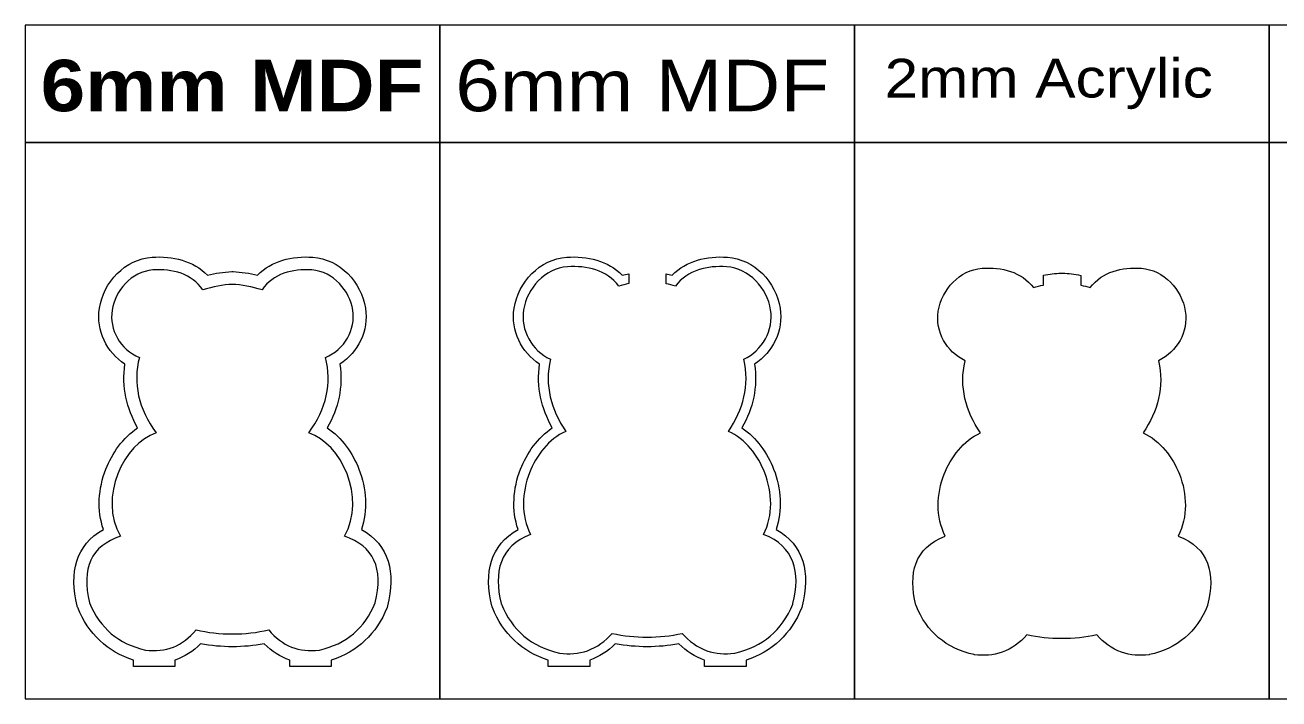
# Model space of a CAD drawing. Header units: millimetres. Extents: x -1166 to 1166, y -335 to 297.
# Drawn here: x -1166 to 9, y -335 to 297 of the extents above; entities that cross this region are included whole.
import ezdxf

# ---------------------------------------------------------------- set-up
doc = ezdxf.new("R2010")
doc.units = ezdxf.units.MM
doc.header["$MEASUREMENT"] = 0
doc.layers.add('Camada 1', color=7, linetype='Continuous')
doc.styles.add('0', font='arialbd.ttf', dxfattribs={"height": 1})
doc.styles.add('1', font='Arial', dxfattribs={"height": 1})
doc.styles.add('5', font='Arial', dxfattribs={"height": 1})

msp = doc.modelspace()

# ---------------------------------------------------------------- linework, layer by layer
at = {"layer": 'Camada 1', "color": 142, "lineweight": 20}
for points in [[(-1166.4805, 186.6815), (-777.6535, 186.6815), (-777.6535, 296.7483), (-1166.4805, 296.7483), (-1166.4805, 186.6815)], [(-777.6537, 186.6815), (-388.8267, 186.6815), (-388.8267, 296.7483), (-777.6537, 296.7483), (-777.6537, 186.6815)], [(-388.8269, 186.6815), (0.0001, 186.6815), (0.0001, 296.7483), (-388.8269, 296.7483), (-388.8269, 186.6815)], [(-0.0001, 186.6815), (388.8269, 186.6815), (388.8269, 296.7483), (-0.0001, 296.7483), (-0.0001, 186.6815)], [(-1166.4805, -334.8653), (-777.6535, -334.8653), (-777.6535, 186.6815), (-1166.4805, 186.6815), (-1166.4805, -334.8653)], [(-777.6537, -334.8653), (-388.8267, -334.8653), (-388.8267, 186.6815), (-777.6537, 186.6815), (-777.6537, -334.8653)], [(-388.8269, -334.8653), (0.0001, -334.8653), (0.0001, 186.6815), (-388.8269, 186.6815), (-388.8269, -334.8653)], [(-0.0001, -334.8653), (388.8269, -334.8653), (388.8269, 186.6815), (-0.0001, 186.6815), (-0.0001, -334.8653)]]:
    msp.add_lwpolyline(points, close=True, dxfattribs=at)
at = {"layer": 'Camada 1', "color": 230, "lineweight": 20}
for points, knots in [([(-1047.3711, 79.1577), (-1072.7196, 77.3829), (-1092.9672, 55.7852), (-1096.7667, 31.2785), (-1096.7667, 31.2785), (-1100.008, 10.3725), (-1089.9959, -9.8888), (-1072.7984, -21.1518), (-1072.7984, -21.1518), (-1076.0499, -42.3179), (-1071.4152, -62.3482), (-1060.9332, -80.7999), (-1060.9332, -80.7999), (-1074.6026, -89.9166), (-1084.9321, -104.6971), (-1090.7387, -119.549), (-1090.7387, -119.549), (-1097.8319, -137.692), (-1099.2164, -157.9132), (-1092.9782, -176.1958), (-1092.9782, -176.1958), (-1119.1439, -190.2961), (-1125.2652, -216.8328), (-1117.5854, -247.68), (-1117.5854, -247.68), (-1117.5854, -247.68), (-1117.4841, -248.0872), (-1117.4841, -248.0872), (-1117.4841, -248.0872), (-1117.4841, -248.0872), (-1117.2249, -248.8855), (-1117.2249, -248.8855), (-1117.2249, -248.8855), (-1117.2249, -248.8855), (-1117.0677, -249.2746), (-1117.0677, -249.2746), (-1117.0677, -249.2746), (-1107.0581, -274.0593), (-1089.3349, -290.5877), (-1064.8089, -298.4232), (-1064.8089, -298.4232), (-1064.8089, -298.4232), (-1064.8089, -304.4232), (-1064.8089, -304.4232), (-1064.8089, -304.4232), (-1064.8089, -304.4232), (-1025.9048, -304.4232), (-1025.9048, -304.4232), (-1025.9048, -304.4232), (-1025.9048, -304.4232), (-1025.9048, -298.4232), (-1025.9048, -298.4232), (-1025.9048, -298.4232), (-1017.0434, -295.4203), (-1008.9773, -290.3245), (-1001.8587, -283.286), (-1001.8587, -283.286), (-992.0375, -285.0944), (-982.0677, -285.9334), (-972.067, -285.9334), (-972.067, -285.9334), (-962.0663, -285.9334), (-952.0965, -285.0944), (-942.2753, -283.286), (-942.2753, -283.286), (-935.1567, -290.3245), (-927.0906, -295.4203), (-918.2292, -298.4232), (-918.2292, -298.4232), (-918.2292, -298.4232), (-918.2292, -304.4232), (-918.2292, -304.4232), (-918.2292, -304.4232), (-918.2292, -304.4232), (-879.3251, -304.4232), (-879.3251, -304.4232), (-879.3251, -304.4232), (-879.3251, -304.4232), (-879.3251, -298.4232), (-879.3251, -298.4232), (-879.3251, -298.4232), (-879.3251, -298.4232), (-879.3252, -298.4232), (-879.3252, -298.4232), (-879.3252, -298.4232), (-854.7992, -290.5877), (-837.076, -274.0593), (-827.0664, -249.2746), (-827.0664, -249.2746), (-827.0664, -249.2746), (-826.9092, -248.8855), (-826.9092, -248.8855), (-826.9092, -248.8855), (-826.9092, -248.8855), (-826.65, -248.0872), (-826.65, -248.0872), (-826.65, -248.0872), (-826.65, -248.0872), (-826.5487, -247.68), (-826.5487, -247.68), (-826.5487, -247.68), (-818.8689, -216.8328), (-824.9902, -190.2961), (-851.1559, -176.1958), (-851.1559, -176.1958), (-844.9177, -157.9132), (-846.3022, -137.692), (-853.3954, -119.549), (-853.3954, -119.549), (-859.202, -104.6971), (-869.5315, -89.9166), (-883.2009, -80.7999), (-883.2009, -80.7999), (-872.7189, -62.3482), (-868.0842, -42.3179), (-871.3357, -21.1518), (-871.3357, -21.1518), (-854.1382, -9.8888), (-844.1261, 10.3725), (-847.3674, 31.2785), (-847.3674, 31.2785), (-851.1669, 55.7852), (-871.4145, 77.3829), (-896.763, 79.1577), (-896.763, 79.1577), (-915.9881, 80.5037), (-935.3498, 76.0308), (-948.6008, 62.2725), (-948.6008, 62.2725), (-956.1063, 64.1322), (-963.7672, 65.3449), (-971.5005, 65.7104), (-971.5005, 65.7104), (-971.5005, 65.7104), (-971.7836, 65.7238), (-971.7836, 65.7238), (-971.7836, 65.7238), (-971.7836, 65.7238), (-972.3504, 65.7238), (-972.3504, 65.7238), (-972.3504, 65.7238), (-972.3504, 65.7238), (-972.6335, 65.7104), (-972.6335, 65.7104), (-972.6335, 65.7104), (-980.3668, 65.3449), (-988.0277, 64.1322), (-995.5332, 62.2725), (-995.5332, 62.2725), (-1008.7842, 76.0308), (-1028.1459, 80.5037), (-1047.3711, 79.1577)], [0, 0, 0, 0, 0.025641026, 0.025641026, 0.025641026, 0.025641026, 0.051282051, 0.051282051, 0.051282051, 0.051282051, 0.076923077, 0.076923077, 0.076923077, 0.076923077, 0.102564103, 0.102564103, 0.102564103, 0.102564103, 0.128205128, 0.128205128, 0.128205128, 0.128205128, 0.153846154, 0.153846154, 0.153846154, 0.153846154, 0.179487179, 0.179487179, 0.179487179, 0.179487179, 0.205128205, 0.205128205, 0.205128205, 0.205128205, 0.230769231, 0.230769231, 0.230769231, 0.230769231, 0.256410256, 0.256410256, 0.256410256, 0.256410256, 0.282051282, 0.282051282, 0.282051282, 0.282051282, 0.307692308, 0.307692308, 0.307692308, 0.307692308, 0.333333333, 0.333333333, 0.333333333, 0.333333333, 0.358974359, 0.358974359, 0.358974359, 0.358974359, 0.384615385, 0.384615385, 0.384615385, 0.384615385, 0.41025641, 0.41025641, 0.41025641, 0.41025641, 0.435897436, 0.435897436, 0.435897436, 0.435897436, 0.461538462, 0.461538462, 0.461538462, 0.461538462, 0.487179487, 0.487179487, 0.487179487, 0.487179487, 0.512820513, 0.512820513, 0.512820513, 0.512820513, 0.538461538, 0.538461538, 0.538461538, 0.538461538, 0.564102564, 0.564102564, 0.564102564, 0.564102564, 0.58974359, 0.58974359, 0.58974359, 0.58974359, 0.615384615, 0.615384615, 0.615384615, 0.615384615, 0.641025641, 0.641025641, 0.641025641, 0.641025641, 0.666666667, 0.666666667, 0.666666667, 0.666666667, 0.692307692, 0.692307692, 0.692307692, 0.692307692, 0.717948718, 0.717948718, 0.717948718, 0.717948718, 0.743589744, 0.743589744, 0.743589744, 0.743589744, 0.769230769, 0.769230769, 0.769230769, 0.769230769, 0.794871795, 0.794871795, 0.794871795, 0.794871795, 0.820512821, 0.820512821, 0.820512821, 0.820512821, 0.846153846, 0.846153846, 0.846153846, 0.846153846, 0.871794872, 0.871794872, 0.871794872, 0.871794872, 0.897435897, 0.897435897, 0.897435897, 0.897435897, 0.923076923, 0.923076923, 0.923076923, 0.923076923, 0.948717949, 0.948717949, 0.948717949, 0.948717949, 1, 1, 1, 1]), ([(-507.9362, 79.1577), (-527.1613, 80.5037), (-546.523, 76.0308), (-559.774, 62.2725), (-559.774, 62.2725), (-561.6589, 62.7395), (-563.5536, 63.1658), (-565.4568, 63.548), (-565.4568, 63.548), (-565.4568, 63.548), (-565.4568, 54.3544), (-565.4568, 54.3544), (-565.4568, 54.3544), (-562.4898, 53.7112), (-559.5464, 52.955), (-556.633, 52.1013), (-556.633, 52.1013), (-545.3681, 67.083), (-526.6954, 71.4491), (-508.5648, 70.1797), (-508.5648, 70.1797), (-487.429, 68.6999), (-470.5889, 50.2469), (-467.4343, 29.8996), (-467.4343, 29.8996), (-464.4335, 10.5443), (-475.2256, -8.0945), (-492.5534, -16.5252), (-492.5534, -16.5252), (-486.9342, -40.9891), (-493.0656, -63.5952), (-507.0322, -84.0988), (-507.0322, -84.0988), (-491.0912, -90.9622), (-479.0703, -107.1736), (-472.9508, -122.826), (-472.9508, -122.826), (-465.6601, -141.4742), (-464.987, -162.6864), (-473.9608, -180.7695), (-473.9608, -180.7695), (-445.0911, -191.8128), (-439.1339, -216.0981), (-446.4553, -245.5057), (-446.4553, -245.5057), (-446.4553, -245.5057), (-446.506, -245.7095), (-446.506, -245.7095), (-446.506, -245.7095), (-446.506, -245.7095), (-446.5847, -245.9043), (-446.5847, -245.9043), (-446.5847, -245.9043), (-456.6215, -270.7562), (-474.9451, -286.0979), (-501.0701, -291.9726), (-501.0701, -291.9726), (-501.0701, -291.9726), (-501.1957, -292.0009), (-501.1957, -292.0009), (-501.1957, -292.0009), (-501.1957, -292.0009), (-501.3233, -292.0182), (-501.3233, -292.0182), (-501.3233, -292.0182), (-510.1039, -293.2146), (-518.8751, -292.6722), (-527.2612, -289.6901), (-527.2612, -289.6901), (-536.3945, -286.4424), (-544.0022, -280.686), (-550.3336, -273.4776), (-550.3336, -273.4776), (-561.1431, -275.8518), (-572.172, -276.9334), (-583.2402, -276.9334), (-583.2402, -276.9334), (-594.3084, -276.9334), (-605.3373, -275.8518), (-616.1468, -273.4776), (-616.1468, -273.4776), (-622.4782, -280.686), (-630.086, -286.4424), (-639.2192, -289.6901), (-639.2192, -289.6901), (-647.6054, -292.6722), (-656.3766, -293.2147), (-665.1572, -292.0182), (-665.1572, -292.0182), (-665.1572, -292.0182), (-665.2848, -292.0009), (-665.2848, -292.0009), (-665.2848, -292.0009), (-665.2848, -292.0009), (-665.4104, -291.9726), (-665.4104, -291.9726), (-665.4104, -291.9726), (-691.5354, -286.0979), (-709.859, -270.7562), (-719.8958, -245.9043), (-719.8958, -245.9043), (-719.8958, -245.9043), (-719.9745, -245.7095), (-719.9745, -245.7095), (-719.9745, -245.7095), (-719.9745, -245.7095), (-720.0252, -245.5057), (-720.0252, -245.5057), (-720.0252, -245.5057), (-727.3466, -216.0981), (-721.3894, -191.8128), (-692.5197, -180.7695), (-692.5197, -180.7695), (-701.4935, -162.6864), (-700.8204, -141.4742), (-693.5297, -122.826), (-693.5297, -122.826), (-687.4102, -107.1736), (-675.3893, -90.9622), (-659.4483, -84.0988), (-659.4483, -84.0988), (-673.4149, -63.5952), (-679.5463, -40.9891), (-673.9271, -16.5252), (-673.9271, -16.5252), (-691.2549, -8.0945), (-702.047, 10.5443), (-699.0462, 29.8996), (-699.0462, 29.8996), (-695.8916, 50.2469), (-679.0515, 68.6999), (-657.9157, 70.1797), (-657.9157, 70.1797), (-639.785, 71.4491), (-621.1123, 67.0831), (-609.8474, 52.1013), (-609.8474, 52.1013), (-606.7485, 53.0094), (-603.6158, 53.807), (-600.4568, 54.4759), (-600.4568, 54.4759), (-600.4568, 54.4759), (-600.4568, 63.6605), (-600.4568, 63.6605), (-600.4568, 63.6605), (-602.5507, 63.25), (-604.6345, 62.7859), (-606.7064, 62.2725), (-606.7064, 62.2725), (-619.9574, 76.0308), (-639.3191, 80.5037), (-658.5443, 79.1577), (-658.5443, 79.1577), (-683.8928, 77.3829), (-704.1404, 55.7852), (-707.9399, 31.2785), (-707.9399, 31.2785), (-711.1812, 10.3725), (-701.1691, -9.8888), (-683.9716, -21.1518), (-683.9716, -21.1518), (-687.2231, -42.3179), (-682.5884, -62.3482), (-672.1064, -80.7999), (-672.1064, -80.7999), (-685.7758, -89.9166), (-696.1053, -104.6971), (-701.9119, -119.549), (-701.9119, -119.549), (-709.0051, -137.692), (-710.3896, -157.9132), (-704.1514, -176.1958), (-704.1514, -176.1958), (-730.3171, -190.2961), (-736.4384, -216.8328), (-728.7586, -247.68), (-728.7586, -247.68), (-728.7586, -247.68), (-728.6573, -248.0872), (-728.6573, -248.0872), (-728.6573, -248.0872), (-728.6573, -248.0872), (-728.3981, -248.8855), (-728.3981, -248.8855), (-728.3981, -248.8855), (-728.3981, -248.8855), (-728.2409, -249.2746), (-728.2409, -249.2746), (-728.2409, -249.2746), (-718.2313, -274.0593), (-700.5081, -290.5877), (-675.9821, -298.4232), (-675.9821, -298.4232), (-675.9821, -298.4232), (-675.9821, -304.4232), (-675.9821, -304.4232), (-675.9821, -304.4232), (-675.9821, -304.4232), (-637.078, -304.4232), (-637.078, -304.4232), (-637.078, -304.4232), (-637.078, -304.4232), (-637.078, -298.4232), (-637.078, -298.4232), (-637.078, -298.4232), (-628.2166, -295.4203), (-620.1505, -290.3245), (-613.0319, -283.286), (-613.0319, -283.286), (-603.2107, -285.0944), (-593.2409, -285.9334), (-583.2402, -285.9334), (-583.2402, -285.9334), (-573.2395, -285.9334), (-563.2697, -285.0944), (-553.4485, -283.286), (-553.4485, -283.286), (-546.3299, -290.3245), (-538.2638, -295.4203), (-529.4024, -298.4232), (-529.4024, -298.4232), (-529.4024, -298.4232), (-529.4024, -304.4232), (-529.4024, -304.4232), (-529.4024, -304.4232), (-529.4024, -304.4232), (-490.4983, -304.4232), (-490.4983, -304.4232), (-490.4983, -304.4232), (-490.4983, -304.4232), (-490.4983, -298.4232), (-490.4983, -298.4232), (-490.4983, -298.4232), (-490.4983, -298.4232), (-490.4984, -298.4232), (-490.4984, -298.4232), (-490.4984, -298.4232), (-465.9724, -290.5877), (-448.2492, -274.0593), (-438.2396, -249.2746), (-438.2396, -249.2746), (-438.2396, -249.2746), (-438.0824, -248.8855), (-438.0824, -248.8855), (-438.0824, -248.8855), (-438.0824, -248.8855), (-437.8232, -248.0872), (-437.8232, -248.0872), (-437.8232, -248.0872), (-437.8232, -248.0872), (-437.7219, -247.68), (-437.7219, -247.68), (-437.7219, -247.68), (-430.0421, -216.8328), (-436.1634, -190.2961), (-462.3291, -176.1958), (-462.3291, -176.1958), (-456.0909, -157.9132), (-457.4754, -137.692), (-464.5686, -119.549), (-464.5686, -119.549), (-470.3752, -104.6971), (-480.7047, -89.9166), (-494.3741, -80.7999), (-494.3741, -80.7999), (-483.8921, -62.3482), (-479.2574, -42.3179), (-482.5089, -21.1518), (-482.5089, -21.1518), (-465.3114, -9.8888), (-455.2993, 10.3725), (-458.5406, 31.2785), (-458.5406, 31.2785), (-462.3401, 55.7852), (-482.5877, 77.3829), (-507.9362, 79.1577)], [0, 0, 0, 0, 0.014285714, 0.014285714, 0.014285714, 0.014285714, 0.028571429, 0.028571429, 0.028571429, 0.028571429, 0.042857143, 0.042857143, 0.042857143, 0.042857143, 0.057142857, 0.057142857, 0.057142857, 0.057142857, 0.071428571, 0.071428571, 0.071428571, 0.071428571, 0.085714286, 0.085714286, 0.085714286, 0.085714286, 0.1, 0.1, 0.1, 0.1, 0.114285714, 0.114285714, 0.114285714, 0.114285714, 0.128571429, 0.128571429, 0.128571429, 0.128571429, 0.142857143, 0.142857143, 0.142857143, 0.142857143, 0.157142857, 0.157142857, 0.157142857, 0.157142857, 0.171428571, 0.171428571, 0.171428571, 0.171428571, 0.185714286, 0.185714286, 0.185714286, 0.185714286, 0.2, 0.2, 0.2, 0.2, 0.214285714, 0.214285714, 0.214285714, 0.214285714, 0.228571429, 0.228571429, 0.228571429, 0.228571429, 0.242857143, 0.242857143, 0.242857143, 0.242857143, 0.257142857, 0.257142857, 0.257142857, 0.257142857, 0.271428571, 0.271428571, 0.271428571, 0.271428571, 0.285714286, 0.285714286, 0.285714286, 0.285714286, 0.3, 0.3, 0.3, 0.3, 0.314285714, 0.314285714, 0.314285714, 0.314285714, 0.328571429, 0.328571429, 0.328571429, 0.328571429, 0.342857143, 0.342857143, 0.342857143, 0.342857143, 0.357142857, 0.357142857, 0.357142857, 0.357142857, 0.371428571, 0.371428571, 0.371428571, 0.371428571, 0.385714286, 0.385714286, 0.385714286, 0.385714286, 0.4, 0.4, 0.4, 0.4, 0.414285714, 0.414285714, 0.414285714, 0.414285714, 0.428571429, 0.428571429, 0.428571429, 0.428571429, 0.442857143, 0.442857143, 0.442857143, 0.442857143, 0.457142857, 0.457142857, 0.457142857, 0.457142857, 0.471428571, 0.471428571, 0.471428571, 0.471428571, 0.485714286, 0.485714286, 0.485714286, 0.485714286, 0.5, 0.5, 0.5, 0.5, 0.514285714, 0.514285714, 0.514285714, 0.514285714, 0.528571429, 0.528571429, 0.528571429, 0.528571429, 0.542857143, 0.542857143, 0.542857143, 0.542857143, 0.557142857, 0.557142857, 0.557142857, 0.557142857, 0.571428571, 0.571428571, 0.571428571, 0.571428571, 0.585714286, 0.585714286, 0.585714286, 0.585714286, 0.6, 0.6, 0.6, 0.6, 0.614285714, 0.614285714, 0.614285714, 0.614285714, 0.628571429, 0.628571429, 0.628571429, 0.628571429, 0.642857143, 0.642857143, 0.642857143, 0.642857143, 0.657142857, 0.657142857, 0.657142857, 0.657142857, 0.671428571, 0.671428571, 0.671428571, 0.671428571, 0.685714286, 0.685714286, 0.685714286, 0.685714286, 0.7, 0.7, 0.7, 0.7, 0.714285714, 0.714285714, 0.714285714, 0.714285714, 0.728571429, 0.728571429, 0.728571429, 0.728571429, 0.742857143, 0.742857143, 0.742857143, 0.742857143, 0.757142857, 0.757142857, 0.757142857, 0.757142857, 0.771428571, 0.771428571, 0.771428571, 0.771428571, 0.785714286, 0.785714286, 0.785714286, 0.785714286, 0.8, 0.8, 0.8, 0.8, 0.814285714, 0.814285714, 0.814285714, 0.814285714, 0.828571429, 0.828571429, 0.828571429, 0.828571429, 0.842857143, 0.842857143, 0.842857143, 0.842857143, 0.857142857, 0.857142857, 0.857142857, 0.857142857, 0.871428571, 0.871428571, 0.871428571, 0.871428571, 0.885714286, 0.885714286, 0.885714286, 0.885714286, 0.9, 0.9, 0.9, 0.9, 0.914285714, 0.914285714, 0.914285714, 0.914285714, 0.928571429, 0.928571429, 0.928571429, 0.928571429, 0.942857143, 0.942857143, 0.942857143, 0.942857143, 0.957142857, 0.957142857, 0.957142857, 0.957142857, 0.971428571, 0.971428571, 0.971428571, 0.971428571, 1, 1, 1, 1]), ([(-999.8679, 48.6077), (-990.2318, 51.5979), (-980.9647, 53.3033), (-972.067, 53.7238), (-972.067, 53.7238), (-963.1693, 53.3033), (-953.9022, 51.5979), (-944.2661, 48.6077), (-944.2661, 48.6077), (-934.0145, 63.8111), (-915.8931, 68.4676), (-897.6011, 67.187), (-897.6011, 67.187), (-877.141, 65.7544), (-862.0351, 47.5602), (-859.2257, 29.44), (-859.2257, 29.44), (-856.4164, 11.3197), (-866.7468, -7.2118), (-884.8867, -14.8205), (-884.8867, -14.8205), (-878.5861, -38.9898), (-883.8044, -62.5616), (-900.5417, -85.5359), (-900.5417, -85.5359), (-870.2156, -95.372), (-846.1039, -145.7544), (-867.0731, -182.4322), (-867.0731, -182.4322), (-839.706, -191.4075), (-830.0794, -212.1904), (-838.1932, -244.7809), (-838.1932, -244.7809), (-847.8148, -268.6048), (-865.2689, -283.3596), (-890.5551, -289.0457), (-890.5551, -289.0457), (-909.5494, -291.6338), (-925.3838, -285.3361), (-938.0585, -270.1521), (-938.0585, -270.1521), (-949.0128, -272.7088), (-960.349, -273.9691), (-972.067, -273.9334), (-972.067, -273.9334), (-983.785, -273.9691), (-995.1212, -272.7088), (-1006.0755, -270.1521), (-1006.0755, -270.1521), (-1018.7502, -285.3361), (-1034.5847, -291.6338), (-1053.579, -289.0457), (-1053.579, -289.0457), (-1078.8652, -283.3596), (-1096.3193, -268.6048), (-1105.9409, -244.7809), (-1105.9409, -244.7809), (-1114.0547, -212.1904), (-1104.4281, -191.4075), (-1077.061, -182.4322), (-1077.061, -182.4322), (-1098.0302, -145.7544), (-1073.9185, -95.372), (-1043.5924, -85.5359), (-1043.5924, -85.5359), (-1060.3297, -62.5616), (-1065.548, -38.9898), (-1059.2474, -14.8205), (-1059.2474, -14.8205), (-1077.3873, -7.2118), (-1087.7177, 11.3197), (-1084.9084, 29.44), (-1084.9084, 29.44), (-1082.099, 47.5602), (-1066.9931, 65.7544), (-1046.533, 67.187), (-1046.533, 67.187), (-1028.2409, 68.4676), (-1010.1195, 63.8111), (-999.8679, 48.6077)], [0, 0, 0, 0, 0.047619048, 0.047619048, 0.047619048, 0.047619048, 0.095238095, 0.095238095, 0.095238095, 0.095238095, 0.142857143, 0.142857143, 0.142857143, 0.142857143, 0.19047619, 0.19047619, 0.19047619, 0.19047619, 0.238095238, 0.238095238, 0.238095238, 0.238095238, 0.285714286, 0.285714286, 0.285714286, 0.285714286, 0.333333333, 0.333333333, 0.333333333, 0.333333333, 0.380952381, 0.380952381, 0.380952381, 0.380952381, 0.428571429, 0.428571429, 0.428571429, 0.428571429, 0.476190476, 0.476190476, 0.476190476, 0.476190476, 0.523809524, 0.523809524, 0.523809524, 0.523809524, 0.571428571, 0.571428571, 0.571428571, 0.571428571, 0.619047619, 0.619047619, 0.619047619, 0.619047619, 0.666666667, 0.666666667, 0.666666667, 0.666666667, 0.714285714, 0.714285714, 0.714285714, 0.714285714, 0.761904762, 0.761904762, 0.761904762, 0.761904762, 0.80952381, 0.80952381, 0.80952381, 0.80952381, 0.857142857, 0.857142857, 0.857142857, 0.857142857, 0.904761905, 0.904761905, 0.904761905, 0.904761905, 1, 1, 1, 1])]:
    msp.add_open_spline(points, degree=3, knots=knots, dxfattribs=at)
at = {"layer": 'Camada 1', "color": 30, "lineweight": 20}
msp.add_open_spline([(-310.2195, 28.4922), (-313.2203, 9.1369), (-302.4282, -9.5019), (-285.1004, -17.9326), (-285.1004, -17.9326), (-290.7196, -42.3965), (-284.5882, -65.0026), (-270.6216, -85.5062), (-270.6216, -85.5062), (-286.5626, -92.3696), (-298.5835, -108.581), (-304.703, -124.2334), (-304.703, -124.2334), (-311.9937, -142.8816), (-312.6668, -164.0938), (-303.693, -182.1769), (-303.693, -182.1769), (-332.5626, -193.2202), (-338.5198, -217.5055), (-331.1984, -246.9131), (-331.1984, -246.9131), (-331.1984, -246.9131), (-331.1477, -247.1169), (-331.1477, -247.1169), (-331.1477, -247.1169), (-331.1477, -247.1169), (-331.069, -247.3117), (-331.069, -247.3117), (-331.069, -247.3117), (-321.0323, -272.1636), (-302.7087, -287.5053), (-276.5837, -293.38), (-276.5837, -293.38), (-276.5837, -293.38), (-276.4581, -293.4083), (-276.4581, -293.4083), (-276.4581, -293.4083), (-276.4581, -293.4083), (-276.3305, -293.4256), (-276.3305, -293.4256), (-276.3305, -293.4256), (-267.5499, -294.6221), (-258.7787, -294.0796), (-250.3925, -291.0975), (-250.3925, -291.0975), (-241.2593, -287.8498), (-233.6515, -282.0934), (-227.3201, -274.885), (-227.3201, -274.885), (-216.5106, -277.2592), (-205.4817, -278.3408), (-194.4135, -278.3408), (-194.4135, -278.3408), (-183.3453, -278.3408), (-172.3164, -277.2592), (-161.5069, -274.885), (-161.5069, -274.885), (-155.1755, -282.0934), (-147.5678, -287.8498), (-138.4345, -291.0975), (-138.4345, -291.0975), (-130.0484, -294.0796), (-121.2772, -294.622), (-112.4966, -293.4256), (-112.4966, -293.4256), (-112.4966, -293.4256), (-112.369, -293.4083), (-112.369, -293.4083), (-112.369, -293.4083), (-112.369, -293.4083), (-112.2434, -293.38), (-112.2434, -293.38), (-112.2434, -293.38), (-86.1184, -287.5053), (-67.7948, -272.1636), (-57.758, -247.3117), (-57.758, -247.3117), (-57.758, -247.3117), (-57.6793, -247.1169), (-57.6793, -247.1169), (-57.6793, -247.1169), (-57.6793, -247.1169), (-57.6286, -246.9131), (-57.6286, -246.9131), (-57.6286, -246.9131), (-50.3072, -217.5055), (-56.2644, -193.2202), (-85.1341, -182.1769), (-85.1341, -182.1769), (-76.1603, -164.0938), (-76.8334, -142.8816), (-84.1241, -124.2334), (-84.1241, -124.2334), (-90.2436, -108.581), (-102.2645, -92.3696), (-118.2055, -85.5062), (-118.2055, -85.5062), (-104.2389, -65.0026), (-98.1075, -42.3965), (-103.7267, -17.9326), (-103.7267, -17.9326), (-86.3989, -9.5019), (-75.6068, 9.1369), (-78.6076, 28.4922), (-78.6076, 28.4922), (-81.7622, 48.8395), (-98.6023, 67.2925), (-119.7381, 68.7723), (-119.7381, 68.7723), (-137.8687, 70.0417), (-156.5414, 65.6756), (-167.8063, 50.6939), (-167.8063, 50.6939), (-170.7197, 51.5476), (-173.6632, 52.3038), (-176.6301, 52.947), (-176.6301, 52.947), (-176.6301, 52.947), (-176.6301, 62.1406), (-176.6301, 62.1406), (-176.6301, 62.1406), (-182.3052, 63.2805), (-188.0558, 64.0293), (-193.847, 64.303), (-193.847, 64.303), (-193.847, 64.303), (-194.1301, 64.3164), (-194.1301, 64.3164), (-194.1301, 64.3164), (-194.1301, 64.3164), (-194.6969, 64.3164), (-194.6969, 64.3164), (-194.6969, 64.3164), (-194.6969, 64.3164), (-194.98, 64.303), (-194.98, 64.303), (-194.98, 64.303), (-200.5785, 64.0384), (-206.139, 63.3298), (-211.6301, 62.2531), (-211.6301, 62.2531), (-211.6301, 62.2531), (-211.6301, 53.0685), (-211.6301, 53.0685), (-211.6301, 53.0685), (-214.7891, 52.3997), (-217.9218, 51.602), (-221.0207, 50.6939), (-221.0207, 50.6939), (-232.2856, 65.6757), (-250.9583, 70.0417), (-269.089, 68.7723), (-269.089, 68.7723), (-290.2248, 67.2925), (-307.0649, 48.8395), (-310.2195, 28.4922)], degree=3, knots=[0, 0, 0, 0, 0.025, 0.025, 0.025, 0.025, 0.05, 0.05, 0.05, 0.05, 0.075, 0.075, 0.075, 0.075, 0.1, 0.1, 0.1, 0.1, 0.125, 0.125, 0.125, 0.125, 0.15, 0.15, 0.15, 0.15, 0.175, 0.175, 0.175, 0.175, 0.2, 0.2, 0.2, 0.2, 0.225, 0.225, 0.225, 0.225, 0.25, 0.25, 0.25, 0.25, 0.275, 0.275, 0.275, 0.275, 0.3, 0.3, 0.3, 0.3, 0.325, 0.325, 0.325, 0.325, 0.35, 0.35, 0.35, 0.35, 0.375, 0.375, 0.375, 0.375, 0.4, 0.4, 0.4, 0.4, 0.425, 0.425, 0.425, 0.425, 0.45, 0.45, 0.45, 0.45, 0.475, 0.475, 0.475, 0.475, 0.5, 0.5, 0.5, 0.5, 0.525, 0.525, 0.525, 0.525, 0.55, 0.55, 0.55, 0.55, 0.575, 0.575, 0.575, 0.575, 0.6, 0.6, 0.6, 0.6, 0.625, 0.625, 0.625, 0.625, 0.65, 0.65, 0.65, 0.65, 0.675, 0.675, 0.675, 0.675, 0.7, 0.7, 0.7, 0.7, 0.725, 0.725, 0.725, 0.725, 0.75, 0.75, 0.75, 0.75, 0.775, 0.775, 0.775, 0.775, 0.8, 0.8, 0.8, 0.8, 0.825, 0.825, 0.825, 0.825, 0.85, 0.85, 0.85, 0.85, 0.875, 0.875, 0.875, 0.875, 0.9, 0.9, 0.9, 0.9, 0.925, 0.925, 0.925, 0.925, 0.95, 0.95, 0.95, 0.95, 1, 1, 1, 1], dxfattribs=at)

# ---------------------------------------------------------------- texts
at = {"layer": 'Camada 1', "color": 142, "width": 1.114671}
for s, height, style, p in [('6mm MDF', 48.2598, '0', (-1151.8997, 215.9645)), ('6mm MDF', 48.2598, '1', (-763.0731, 215.9645)), ('2mm Acrylic', 36.301176, '5', (-360.4976, 228.8581))]:
    msp.add_text(s, height=height, dxfattribs=dict(at, style=style)).set_placement(p)

doc.saveas('drawing.dxf')
